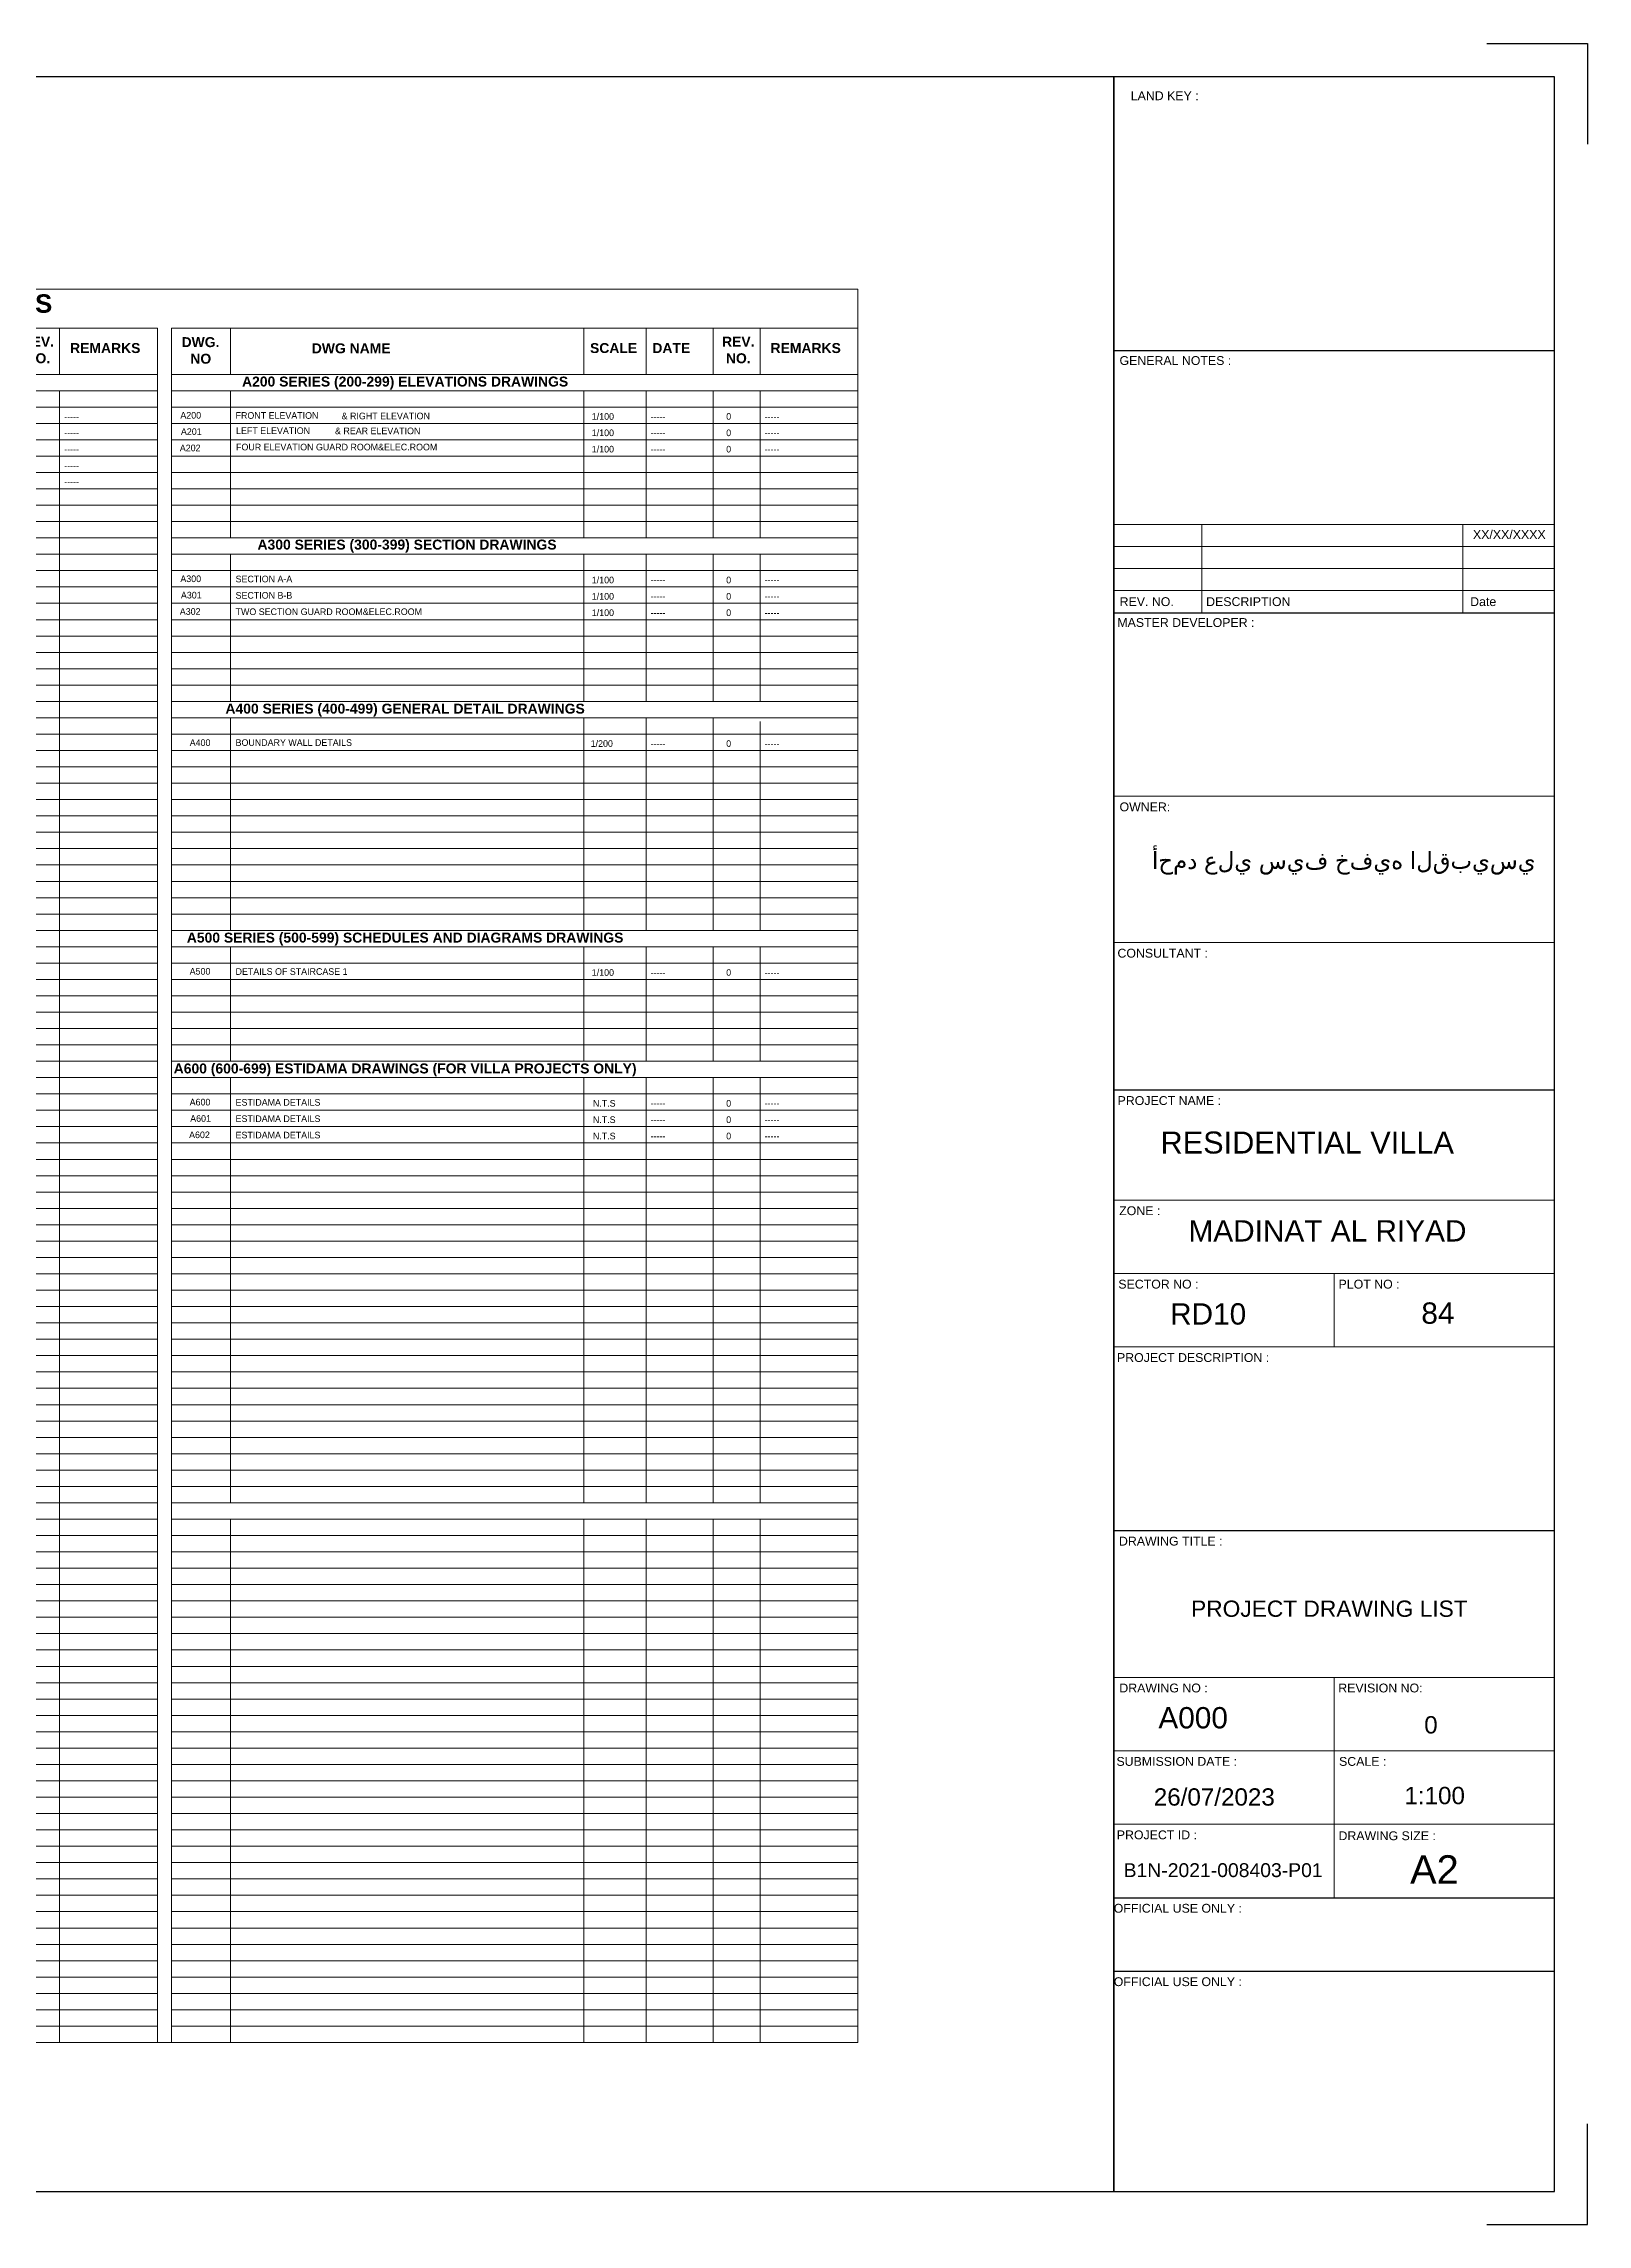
# Model space of a CAD drawing. Header units: millimetres. Extents: x -11627 to -10952, y 10244 to 10588.
# Drawn here: x -11577 to -11535.2, y 10529.4 to 10588.4 of the extents above; entities that cross this region are included whole.
import ezdxf
from ezdxf.enums import TextEntityAlignment as Align

# ---------------------------------------------------------------- set-up
doc = ezdxf.new("R2010")
doc.units = ezdxf.units.MM
doc.layers.get('0').update_dxf_attribs({"lineweight": 5})
for name, color, linetype, lineweight in [('BORDER A1', 7, 'Continuous', 100), ('IN LINE', 7, 'Continuous', 20), ('TEXT', 30, 'Continuous', 9), ('Title Block', 7, 'Continuous', 0)]:
    doc.layers.add(name, color=color, linetype=linetype, lineweight=lineweight)
doc.layers.add('INSERT TEXT', color=1, linetype='Continuous')
doc.styles.add('Arcan Template Sheet A1$0$banda$0$BANDA AD-0705$0$ZFP', font='')
doc.styles.add('ARIAL', font='arial.ttf')
doc.styles.get('Arcan Template Sheet A1$0$banda$0$BANDA AD-0705$0$ZFP').set_extended_font_data('Swis721 BT')

# ---------------------------------------------------------------- blocks, each defined once
blk = doc.blocks.new('A$C4A68759B')
at = {"layer": 'IN LINE'}
for p, q in [((570.43, 738.12), (570.43, 758.62)), ((645.97, 738.12), (645.97, 758.62)), ((802.43, 738.12), (802.43, 758.62)), ((829.99, 738.12), (829.99, 758.62)), ((859.61, 738.12), (859.61, 758.62)), ((880.37, 738.12), (880.37, 758.62)), ((570.43, 730.89), (570.43, 0)), ((645.97, 730.89), (645.97, 665.76)), ((802.43, 730.89), (802.43, 665.76)), ((829.99, 730.89), (829.99, 665.76)), ((859.61, 730.89), (859.61, 665.76)), ((880.37, 730.89), (880.37, 665.76)), ((645.97, 658.52), (645.97, 593.39)), ((802.43, 658.52), (802.43, 593.39)), ((829.99, 658.52), (829.99, 593.39)), ((859.61, 658.52), (859.61, 593.39)), ((880.37, 658.52), (880.37, 593.39)), ((645.97, 586.16), (645.97, 492.08)), ((802.43, 586.16), (802.43, 492.08)), ((829.99, 586.16), (829.99, 492.08)), ((859.61, 586.16), (859.61, 492.08)), ((880.37, 584.55), (880.37, 492.08)), ((645.97, 484.84), (645.97, 434.19)), ((802.43, 484.84), (802.43, 434.19)), ((829.99, 484.84), (829.99, 434.19)), ((859.61, 484.84), (859.61, 434.19)), ((880.37, 484.84), (880.37, 434.19)), ((645.97, 426.95), (645.97, 238.8)), ((802.43, 426.95), (802.43, 238.8)), ((829.99, 426.95), (829.99, 238.8)), ((859.61, 426.95), (859.61, 238.8)), ((880.37, 426.95), (880.37, 238.8)), ((645.97, 231.57), (645.97, 0)), ((802.43, 231.57), (802.43, 0)), ((829.99, 231.57), (829.99, 0)), ((859.61, 231.57), (859.61, 0)), ((880.37, 231.57), (880.37, 0))]:
    blk.add_line(p, q, dxfattribs=at)
for points in [[(923.63, 0), (0, 0), (0, 775.74), (923.63, 775.74)], [(309.94, 758.62), (613.69, 758.62), (613.69, 0), (309.94, 0)], [(309.94, 758.62), (613.69, 758.62), (613.69, 0), (309.94, 0)], [(619.88, 758.62), (923.63, 758.62), (923.63, 0), (619.88, 0)], [(619.88, 758.62), (923.63, 758.62), (923.63, 0), (619.88, 0)], [(309.94, 738.12), (613.69, 738.12), (613.69, 730.89), (309.94, 730.89)], [(619.88, 738.12), (923.63, 738.12), (923.63, 730.89), (619.88, 730.89)], [(309.94, 730.89), (613.69, 730.89), (613.69, 723.65), (309.94, 723.65)], [(619.88, 730.89), (923.63, 730.89), (923.63, 723.65), (619.88, 723.65)], [(309.94, 723.65), (613.69, 723.65), (613.69, 716.41), (309.94, 716.41)], [(309.94, 716.41), (613.69, 716.41), (613.69, 709.18), (309.94, 709.18)], [(619.88, 723.65), (923.63, 723.65), (923.63, 716.41), (619.88, 716.41)], [(619.88, 716.41), (923.63, 716.41), (923.63, 709.18), (619.88, 709.18)], [(309.94, 709.18), (613.69, 709.18), (613.69, 701.94), (309.94, 701.94)], [(619.88, 709.18), (923.63, 709.18), (923.63, 701.94), (619.88, 701.94)], [(309.94, 701.94), (613.69, 701.94), (613.69, 694.7), (309.94, 694.7)], [(619.88, 701.94), (923.63, 701.94), (923.63, 694.7), (619.88, 694.7)], [(309.94, 694.7), (613.69, 694.7), (613.69, 687.47), (309.94, 687.47)], [(309.94, 687.47), (613.69, 687.47), (613.69, 680.23), (309.94, 680.23)], [(619.88, 694.7), (923.63, 694.7), (923.63, 687.47), (619.88, 687.47)], [(619.88, 687.47), (923.63, 687.47), (923.63, 680.23), (619.88, 680.23)], [(309.94, 680.23), (613.69, 680.23), (613.69, 672.99), (309.94, 672.99)], [(619.88, 680.23), (923.63, 680.23), (923.63, 672.99), (619.88, 672.99)], [(309.94, 672.99), (613.69, 672.99), (613.69, 665.76), (309.94, 665.76)], [(619.88, 672.99), (923.63, 672.99), (923.63, 665.76), (619.88, 665.76)], [(309.94, 665.76), (613.69, 665.76), (613.69, 658.52), (309.94, 658.52)], [(309.94, 658.52), (613.69, 658.52), (613.69, 651.28), (309.94, 651.28)], [(619.88, 665.76), (923.63, 665.76), (923.63, 658.52), (619.88, 658.52)], [(619.88, 658.52), (923.63, 658.52), (923.63, 651.28), (619.88, 651.28)], [(309.94, 651.28), (613.69, 651.28), (613.69, 644.05), (309.94, 644.05)], [(619.88, 651.28), (923.63, 651.28), (923.63, 644.05), (619.88, 644.05)], [(309.94, 644.05), (613.69, 644.05), (613.69, 636.81), (309.94, 636.81)], [(619.88, 644.05), (923.63, 644.05), (923.63, 636.81), (619.88, 636.81)], [(309.94, 636.81), (613.69, 636.81), (613.69, 629.57), (309.94, 629.57)], [(309.94, 629.57), (613.69, 629.57), (613.69, 622.34), (309.94, 622.34)], [(619.88, 636.81), (923.63, 636.81), (923.63, 629.57), (619.88, 629.57)], [(619.88, 629.57), (923.63, 629.57), (923.63, 622.34), (619.88, 622.34)], [(309.94, 622.34), (613.69, 622.34), (613.69, 615.1), (309.94, 615.1)], [(619.88, 622.34), (923.63, 622.34), (923.63, 615.1), (619.88, 615.1)], [(309.94, 615.1), (613.69, 615.1), (613.69, 607.87), (309.94, 607.87)], [(619.88, 615.1), (923.63, 615.1), (923.63, 607.87), (619.88, 607.87)], [(309.94, 607.87), (613.69, 607.87), (613.69, 600.63), (309.94, 600.63)], [(619.88, 607.87), (923.63, 607.87), (923.63, 600.63), (619.88, 600.63)], [(619.88, 600.63), (923.63, 600.63), (923.63, 593.39), (619.88, 593.39)], [(309.94, 593.39), (613.69, 593.39), (613.69, 586.16), (309.94, 586.16)], [(619.88, 593.39), (923.63, 593.39), (923.63, 586.16), (619.88, 586.16)], [(309.94, 586.16), (613.69, 586.16), (613.69, 578.92), (309.94, 578.92)], [(619.88, 586.16), (923.63, 586.16), (923.63, 578.92), (619.88, 578.92)], [(309.94, 578.92), (613.69, 578.92), (613.69, 571.68), (309.94, 571.68)], [(309.94, 571.68), (613.69, 571.68), (613.69, 564.45), (309.94, 564.45)], [(619.88, 578.92), (923.63, 578.92), (923.63, 571.68), (619.88, 571.68)], [(309.94, 564.45), (613.69, 564.45), (613.69, 557.21), (309.94, 557.21)], [(619.88, 564.45), (923.63, 564.45), (923.63, 557.21), (619.88, 557.21)], [(309.94, 557.21), (613.69, 557.21), (613.69, 549.97), (309.94, 549.97)], [(619.88, 557.21), (923.63, 557.21), (923.63, 549.97), (619.88, 549.97)], [(309.94, 549.97), (613.69, 549.97), (613.69, 542.74), (309.94, 542.74)], [(309.94, 542.74), (613.69, 542.74), (613.69, 535.5), (309.94, 535.5)], [(619.88, 542.74), (923.63, 542.74), (923.63, 535.5), (619.88, 535.5)], [(309.94, 535.5), (613.69, 535.5), (613.69, 528.26), (309.94, 528.26)], [(619.88, 535.5), (923.63, 535.5), (923.63, 528.26), (619.88, 528.26)], [(309.94, 528.26), (613.69, 528.26), (613.69, 521.03), (309.94, 521.03)], [(619.88, 528.26), (923.63, 528.26), (923.63, 521.03), (619.88, 521.03)], [(309.94, 521.03), (613.69, 521.03), (613.69, 513.79), (309.94, 513.79)], [(309.94, 513.79), (613.69, 513.79), (613.69, 506.55), (309.94, 506.55)], [(619.88, 521.03), (923.63, 521.03), (923.63, 513.79), (619.88, 513.79)], [(619.88, 521.03), (923.63, 521.03), (923.63, 513.79), (619.88, 513.79)], [(619.88, 521.03), (923.63, 521.03), (923.63, 513.79), (619.88, 513.79)], [(619.88, 513.79), (923.63, 513.79), (923.63, 506.55), (619.88, 506.55)], [(619.88, 513.79), (923.63, 513.79), (923.63, 506.55), (619.88, 506.55)], [(309.94, 506.55), (613.69, 506.55), (613.69, 499.32), (309.94, 499.32)], [(619.88, 506.55), (923.63, 506.55), (923.63, 499.32), (619.88, 499.32)], [(309.94, 499.32), (613.69, 499.32), (613.69, 492.08), (309.94, 492.08)], [(619.88, 499.32), (923.63, 499.32), (923.63, 492.08), (619.88, 492.08)], [(309.94, 492.08), (613.69, 492.08), (613.69, 484.84), (309.94, 484.84)], [(309.94, 484.84), (613.69, 484.84), (613.69, 477.61), (309.94, 477.61)], [(619.88, 492.08), (923.63, 492.08), (923.63, 484.84), (619.88, 484.84)], [(619.88, 484.84), (923.63, 484.84), (923.63, 477.61), (619.88, 477.61)], [(309.94, 477.61), (613.69, 477.61), (613.69, 470.37), (309.94, 470.37)], [(619.88, 477.61), (923.63, 477.61), (923.63, 470.37), (619.88, 470.37)], [(309.94, 470.37), (613.69, 470.37), (613.69, 463.14), (309.94, 463.14)], [(619.88, 470.37), (923.63, 470.37), (923.63, 463.14), (619.88, 463.14)], [(309.94, 463.14), (613.69, 463.14), (613.69, 455.9), (309.94, 455.9)], [(309.94, 455.9), (613.69, 455.9), (613.69, 448.66), (309.94, 448.66)], [(619.88, 463.14), (923.63, 463.14), (923.63, 455.9), (619.88, 455.9)], [(619.88, 455.9), (923.63, 455.9), (923.63, 448.66), (619.88, 448.66)], [(309.94, 448.66), (613.69, 448.66), (613.69, 441.43), (309.94, 441.43)], [(619.88, 448.66), (923.63, 448.66), (923.63, 441.43), (619.88, 441.43)], [(309.94, 441.43), (613.69, 441.43), (613.69, 434.19), (309.94, 434.19)], [(619.88, 441.43), (923.63, 441.43), (923.63, 434.19), (619.88, 434.19)], [(309.94, 434.19), (613.69, 434.19), (613.69, 426.95), (309.94, 426.95)], [(309.94, 426.95), (613.69, 426.95), (613.69, 419.72), (309.94, 419.72)], [(619.88, 434.19), (923.63, 434.19), (923.63, 426.95), (619.88, 426.95)], [(619.88, 434.19), (923.63, 434.19), (923.63, 426.95), (619.88, 426.95)], [(619.88, 426.95), (923.63, 426.95), (923.63, 419.72), (619.88, 419.72)], [(619.88, 426.95), (923.63, 426.95), (923.63, 419.72), (619.88, 419.72)], [(309.94, 419.72), (613.69, 419.72), (613.69, 412.48), (309.94, 412.48)], [(619.88, 419.72), (923.63, 419.72), (923.63, 412.48), (619.88, 412.48)], [(619.88, 419.72), (923.63, 419.72), (923.63, 412.48), (619.88, 412.48)], [(309.94, 412.48), (613.69, 412.48), (613.69, 405.24), (309.94, 405.24)], [(619.88, 412.48), (923.63, 412.48), (923.63, 405.24), (619.88, 405.24)], [(619.88, 412.48), (923.63, 412.48), (923.63, 405.24), (619.88, 405.24)], [(309.94, 405.24), (613.69, 405.24), (613.69, 398.01), (309.94, 398.01)], [(309.94, 398.01), (613.69, 398.01), (613.69, 390.77), (309.94, 390.77)], [(619.88, 405.24), (923.63, 405.24), (923.63, 398.01), (619.88, 398.01)], [(619.88, 405.24), (923.63, 405.24), (923.63, 398.01), (619.88, 398.01)], [(619.88, 398.01), (923.63, 398.01), (923.63, 390.77), (619.88, 390.77)], [(619.88, 398.01), (923.63, 398.01), (923.63, 390.77), (619.88, 390.77)], [(309.94, 390.77), (613.69, 390.77), (613.69, 383.53), (309.94, 383.53)], [(619.88, 390.77), (923.63, 390.77), (923.63, 383.53), (619.88, 383.53)], [(619.88, 390.77), (923.63, 390.77), (923.63, 383.53), (619.88, 383.53)], [(309.94, 383.53), (613.69, 383.53), (613.69, 376.3), (309.94, 376.3)], [(619.88, 383.53), (923.63, 383.53), (923.63, 376.3), (619.88, 376.3)], [(309.94, 376.3), (613.69, 376.3), (613.69, 369.06), (309.94, 369.06)], [(309.94, 369.06), (613.69, 369.06), (613.69, 361.82), (309.94, 361.82)], [(619.88, 376.3), (923.63, 376.3), (923.63, 369.06), (619.88, 369.06)], [(619.88, 369.06), (923.63, 369.06), (923.63, 361.82), (619.88, 361.82)], [(309.94, 361.82), (613.69, 361.82), (613.69, 354.59), (309.94, 354.59)], [(619.88, 361.82), (923.63, 361.82), (923.63, 354.59), (619.88, 354.59)], [(309.94, 354.59), (613.69, 354.59), (613.69, 347.35), (309.94, 347.35)], [(619.88, 354.59), (923.63, 354.59), (923.63, 347.35), (619.88, 347.35)], [(309.94, 347.35), (613.69, 347.35), (613.69, 340.12), (309.94, 340.12)], [(309.94, 340.12), (613.69, 340.12), (613.69, 332.88), (309.94, 332.88)], [(619.88, 347.35), (923.63, 347.35), (923.63, 340.12), (619.88, 340.12)], [(619.88, 340.12), (923.63, 340.12), (923.63, 332.88), (619.88, 332.88)], [(309.94, 332.88), (613.69, 332.88), (613.69, 325.64), (309.94, 325.64)], [(619.88, 332.88), (923.63, 332.88), (923.63, 325.64), (619.88, 325.64)], [(309.94, 325.64), (613.69, 325.64), (613.69, 318.41), (309.94, 318.41)], [(619.88, 325.64), (923.63, 325.64), (923.63, 318.41), (619.88, 318.41)], [(309.94, 318.41), (613.69, 318.41), (613.69, 311.17), (309.94, 311.17)], [(309.94, 311.17), (613.69, 311.17), (613.69, 303.93), (309.94, 303.93)], [(619.88, 318.41), (923.63, 318.41), (923.63, 311.17), (619.88, 311.17)], [(619.88, 311.17), (923.63, 311.17), (923.63, 303.93), (619.88, 303.93)], [(309.94, 303.93), (613.69, 303.93), (613.69, 296.7), (309.94, 296.7)], [(619.88, 303.93), (923.63, 303.93), (923.63, 296.7), (619.88, 296.7)], [(309.94, 296.7), (613.69, 296.7), (613.69, 289.46), (309.94, 289.46)], [(619.88, 296.7), (923.63, 296.7), (923.63, 289.46), (619.88, 289.46)], [(309.94, 289.46), (613.69, 289.46), (613.69, 282.22), (309.94, 282.22)], [(309.94, 282.22), (613.69, 282.22), (613.69, 274.99), (309.94, 274.99)], [(619.88, 289.46), (923.63, 289.46), (923.63, 282.22), (619.88, 282.22)], [(619.88, 282.22), (923.63, 282.22), (923.63, 274.99), (619.88, 274.99)], [(309.94, 274.99), (613.69, 274.99), (613.69, 267.75), (309.94, 267.75)], [(619.88, 274.99), (923.63, 274.99), (923.63, 267.75), (619.88, 267.75)], [(309.94, 267.75), (613.69, 267.75), (613.69, 260.51), (309.94, 260.51)], [(619.88, 267.75), (923.63, 267.75), (923.63, 260.51), (619.88, 260.51)], [(309.94, 260.51), (613.69, 260.51), (613.69, 253.28), (309.94, 253.28)], [(309.94, 253.28), (613.69, 253.28), (613.69, 246.04), (309.94, 246.04)], [(619.88, 260.51), (923.63, 260.51), (923.63, 253.28), (619.88, 253.28)], [(619.88, 253.28), (923.63, 253.28), (923.63, 246.04), (619.88, 246.04)], [(309.94, 246.04), (613.69, 246.04), (613.69, 238.8), (309.94, 238.8)], [(619.88, 246.04), (923.63, 246.04), (923.63, 238.8), (619.88, 238.8)], [(309.94, 238.8), (613.69, 238.8), (613.69, 231.57), (309.94, 231.57)], [(619.88, 238.8), (923.63, 238.8), (923.63, 231.57), (619.88, 231.57)], [(309.94, 231.57), (613.69, 231.57), (613.69, 224.33), (309.94, 224.33)], [(309.94, 224.33), (613.69, 224.33), (613.69, 217.09), (309.94, 217.09)], [(619.88, 231.57), (923.63, 231.57), (923.63, 224.33), (619.88, 224.33)], [(619.88, 224.33), (923.63, 224.33), (923.63, 217.09), (619.88, 217.09)], [(309.94, 217.09), (613.69, 217.09), (613.69, 209.86), (309.94, 209.86)], [(619.88, 217.09), (923.63, 217.09), (923.63, 209.86), (619.88, 209.86)], [(309.94, 209.86), (613.69, 209.86), (613.69, 202.62), (309.94, 202.62)], [(619.88, 209.86), (923.63, 209.86), (923.63, 202.62), (619.88, 202.62)], [(309.94, 202.62), (613.69, 202.62), (613.69, 195.39), (309.94, 195.39)], [(309.94, 195.39), (613.69, 195.39), (613.69, 188.15), (309.94, 188.15)], [(619.88, 202.62), (923.63, 202.62), (923.63, 195.39), (619.88, 195.39)], [(619.88, 195.39), (923.63, 195.39), (923.63, 188.15), (619.88, 188.15)], [(309.94, 188.15), (613.69, 188.15), (613.69, 180.91), (309.94, 180.91)], [(619.88, 188.15), (923.63, 188.15), (923.63, 180.91), (619.88, 180.91)], [(309.94, 180.91), (613.69, 180.91), (613.69, 173.68), (309.94, 173.68)], [(619.88, 180.91), (923.63, 180.91), (923.63, 173.68), (619.88, 173.68)], [(309.94, 173.68), (613.69, 173.68), (613.69, 166.44), (309.94, 166.44)], [(309.94, 166.44), (613.69, 166.44), (613.69, 159.2), (309.94, 159.2)], [(619.88, 173.68), (923.63, 173.68), (923.63, 166.44), (619.88, 166.44)], [(619.88, 166.44), (923.63, 166.44), (923.63, 159.2), (619.88, 159.2)], [(309.94, 159.2), (613.69, 159.2), (613.69, 151.97), (309.94, 151.97)], [(619.88, 159.2), (923.63, 159.2), (923.63, 151.97), (619.88, 151.97)], [(309.94, 151.97), (613.69, 151.97), (613.69, 144.73), (309.94, 144.73)], [(619.88, 151.97), (923.63, 151.97), (923.63, 144.73), (619.88, 144.73)], [(309.94, 144.73), (613.69, 144.73), (613.69, 137.49), (309.94, 137.49)], [(309.94, 137.49), (613.69, 137.49), (613.69, 130.26), (309.94, 130.26)], [(619.88, 144.73), (923.63, 144.73), (923.63, 137.49), (619.88, 137.49)], [(619.88, 137.49), (923.63, 137.49), (923.63, 130.26), (619.88, 130.26)], [(309.94, 130.26), (613.69, 130.26), (613.69, 123.02), (309.94, 123.02)], [(619.88, 130.26), (923.63, 130.26), (923.63, 123.02), (619.88, 123.02)], [(309.94, 123.02), (613.69, 123.02), (613.69, 115.78), (309.94, 115.78)], [(619.88, 123.02), (923.63, 123.02), (923.63, 115.78), (619.88, 115.78)], [(309.94, 115.78), (613.69, 115.78), (613.69, 108.55), (309.94, 108.55)], [(309.94, 108.55), (613.69, 108.55), (613.69, 101.31), (309.94, 101.31)], [(619.88, 115.78), (923.63, 115.78), (923.63, 108.55), (619.88, 108.55)], [(619.88, 108.55), (923.63, 108.55), (923.63, 101.31), (619.88, 101.31)], [(309.94, 101.31), (613.69, 101.31), (613.69, 94.07), (309.94, 94.07)], [(619.88, 101.31), (923.63, 101.31), (923.63, 94.07), (619.88, 94.07)], [(309.94, 94.07), (613.69, 94.07), (613.69, 86.84), (309.94, 86.84)], [(619.88, 94.07), (923.63, 94.07), (923.63, 86.84), (619.88, 86.84)], [(309.94, 86.84), (613.69, 86.84), (613.69, 79.6), (309.94, 79.6)], [(309.94, 79.6), (613.69, 79.6), (613.69, 72.36), (309.94, 72.36)], [(619.88, 86.84), (923.63, 86.84), (923.63, 79.6), (619.88, 79.6)], [(619.88, 79.6), (923.63, 79.6), (923.63, 72.36), (619.88, 72.36)], [(309.94, 72.36), (613.69, 72.36), (613.69, 65.13), (309.94, 65.13)], [(619.88, 72.36), (923.63, 72.36), (923.63, 65.13), (619.88, 65.13)], [(309.94, 65.13), (613.69, 65.13), (613.69, 57.89), (309.94, 57.89)], [(619.88, 65.13), (923.63, 65.13), (923.63, 57.89), (619.88, 57.89)], [(309.94, 57.89), (613.69, 57.89), (613.69, 50.66), (309.94, 50.66)], [(309.94, 50.66), (613.69, 50.66), (613.69, 43.42), (309.94, 43.42)], [(619.88, 57.89), (923.63, 57.89), (923.63, 50.66), (619.88, 50.66)], [(619.88, 50.66), (923.63, 50.66), (923.63, 43.42), (619.88, 43.42)], [(619.88, 50.66), (923.63, 50.66), (923.63, 43.42), (619.88, 43.42)], [(309.94, 43.42), (613.69, 43.42), (613.69, 36.18), (309.94, 36.18)], [(619.88, 43.42), (923.63, 43.42), (923.63, 36.18), (619.88, 36.18)], [(309.94, 36.18), (613.69, 36.18), (613.69, 28.95), (309.94, 28.95)], [(619.88, 36.18), (923.63, 36.18), (923.63, 28.95), (619.88, 28.95)], [(309.94, 28.95), (613.69, 28.95), (613.69, 21.71), (309.94, 21.71)], [(309.94, 21.71), (613.69, 21.71), (613.69, 14.47), (309.94, 14.47)], [(619.88, 28.95), (923.63, 28.95), (923.63, 21.71), (619.88, 21.71)], [(619.88, 21.71), (923.63, 21.71), (923.63, 14.47), (619.88, 14.47)], [(309.94, 14.47), (613.69, 14.47), (613.69, 7.24), (309.94, 7.24)], [(619.88, 14.47), (923.63, 14.47), (923.63, 7.24), (619.88, 7.24)], [(309.94, 7.24), (613.69, 7.24), (613.69, 0), (309.94, 0)], [(619.88, 7.24), (923.63, 7.24), (923.63, 0), (619.88, 0)]]:
    blk.add_lwpolyline(points, close=True, dxfattribs=at)
at = {"layer": 'INSERT TEXT', "char_height": 2.9371, "attachment_point": 1}
for s, insert in [('\\pi1.99324;-----', (570.44, 720.96)), ('\\pi3.46177;1/100', (802.44, 720.96)), ('\\pi1.99324;-----', (830, 720.96)), ('\\pi8.11213;0', (857.27, 720.96)), ('\\pi1.99324;-----', (880.39, 720.96)), ('\\pi1.99324;-----', (570.44, 713.72)), ('\\pi1.99324;-----', (570.44, 706.49)), ('\\pi3.46177;1/100', (802.44, 713.72)), ('\\pi3.46177;1/100', (802.44, 706.49)), ('\\pi1.99324;-----', (830, 713.72)), ('\\pi1.99324;-----', (830, 706.49)), ('\\pi8.11213;0', (857.27, 713.72)), ('\\pi8.11213;0', (857.27, 706.49)), ('\\pi1.99324;-----', (880.39, 713.72)), ('\\pi1.99324;-----', (880.39, 706.49)), ('\\pi1.99324;-----', (570.44, 699.25)), ('\\pi1.99324;-----', (570.44, 692.01)), ('\\pi3.46177;1/100', (802.44, 648.59)), ('\\pi1.99324;-----', (830, 648.59)), ('\\pi8.11213;0', (857.27, 648.59)), ('\\pi1.99324;-----', (880.39, 648.59)), ('\\pi3.46177;1/100', (802.44, 641.36)), ('\\pi1.99324;-----', (830, 641.36)), ('\\pi8.11213;0', (857.27, 641.36)), ('\\pi1.99324;-----', (880.39, 641.36)), ('\\pi3.46177;1/100', (802.44, 634.12)), ('\\pi1.99324;-----', (830, 634.12)), ('\\pi8.11213;0', (857.27, 634.12)), ('\\pi1.99324;-----', (880.39, 634.12)), ('\\pi2.97226;1/200', (802.44, 576.23)), ('\\pi1.99324;-----', (830, 576.23)), ('\\pi8.11213;0', (857.27, 576.23)), ('\\pi1.99324;-----', (880.39, 576.23)), ('\\pi3.46177;1/100', (802.44, 474.92)), ('\\pi1.99324;-----', (830, 474.92)), ('\\pi8.11213;0', (857.27, 474.92)), ('\\pi1.99324;-----', (880.39, 474.92)), ('\\pi3.95129;N.T.S', (802.44, 417.03)), ('\\pi1.99324;-----', (830, 417.03)), ('\\pi8.11213;0', (857.27, 417.03)), ('\\pi1.99324;-----', (880.39, 417.03)), ('\\pi3.95129;N.T.S', (802.44, 409.79)), ('\\pi1.99324;-----', (830, 409.79)), ('\\pi8.11213;0', (857.27, 409.79)), ('\\pi1.99324;-----', (880.39, 409.79)), ('\\pi3.95129;N.T.S', (802.44, 402.55)), ('\\pi1.99324;-----', (830, 402.55)), ('\\pi8.11213;0', (857.27, 402.55)), ('\\pi1.99324;-----', (880.39, 402.55))]:
    blk.add_mtext_dynamic_manual_height_columns(s, width=17.6928, gutter_width=12.5, heights=[0], dxfattribs=dict(at, insert=insert))
at = {"layer": 'TEXT', "color": 0, "insert": (461.81, 769.4), "char_height": 8.1546, "width": 981.6337, "attachment_point": 5, "style": 'ARIAL'}
blk.add_mtext('{\\fArial|b1|i0|c0|p34;LIST OF ARCHITECTURAL DRAWINGS}', dxfattribs=at)
at = {"layer": 'TEXT', "attachment_point": 1}
for s, width, insert, char_height in [('\\pi-5.5042;{\\fArial|b1|i0|c0|p34;REV\\fArial|b1|i0|c178|p34;.\\P\\pi-3.78974;\\fArial|b1|i0|c0|p34;NO\\fArial|b1|i0|c178|p34;.}', 2.9056, (559.1, 754.79), 4.4056), ('\\pi0.42264;{\\fArial|b1|i0|c0|p34;DWG\\fArial|b1|i0|c178|p34;.\\P\\pi4.31135;\\fArial|b1|i0|c0|p34;NO}', 17.1514, (623.96, 754.58), 4.4056), ('\\pi-5.5042;{\\fArial|b1|i0|c0|p34;REV\\fArial|b1|i0|c178|p34;.\\P\\pi-3.78974;\\fArial|b1|i0|c0|p34;NO\\fArial|b1|i0|c178|p34;.}', 2.9056, (869.04, 754.79), 4.4056), ('\\pi-1.04199;{\\fArial|b1|i0|c0|p34;REMARKS}', 28.2804, (576.1, 751.96), 4.4056), ('\\pi36.10384;{\\fArial|b1|i0|c0|p34;\\C0;DWG NAME}', 106.3286, (645.9, 751.85), 4.4056), ('\\pi-1.55317;{\\fArial|b1|i0|c0|p34;SCALE}', 17.2237, (806.67, 751.96), 4.4056), ('\\pi1.36158;{\\fArial|b1|i0|c0|p34;DATE}', 18.7258, (831.34, 751.96), 4.4056), ('\\pi-1.04199;{\\fArial|b1|i0|c0|p34;REMARKS}', 28.2804, (886.04, 751.96), 4.4056), ('\\pi31.05041;{\\fArial|b1|i0|c0|p34;A\\fArial|b1|i0|c178|p34;2\\fArial|b1|i0|c0|p34;00\\fArial|b1|i0|c178|p34; \\fArial|b1|i0|c0|p34;SERIES\\fArial|b1|i0|c178|p34; (200-299)\\fArial|b1|i0|c0|p34; ELEVATIONS DRAWINGS}', 206.1304, (620.09, 737.14), 4.4056), ('\\pi3.95129;A200', 17.6928, (619.9, 721.49), 2.9371), ('\\pi4.19604;A201', 17.6928, (619.9, 714.26), 2.9371), ('FRONT ELEVATION', 74.5285, (648.28, 721.39), 2.9371), ('LEFT ELEVATION', 74.5285, (648.49, 714.66), 2.9371), ('& REAR ELEVATION', 74.5285, (692.29, 714.57), 2.9371), ('& RIGHT ELEVATION', 74.5285, (695.22, 721.17), 2.9371), ('\\pi3.70653;A202', 17.6928, (619.9, 707.02), 2.9371), ('FOUR ELEVATION GUARD ROOM&ELEC.ROOM ', 110.1528, (648.49, 707.42), 2.9371), ('\\pi36.18027;{\\fArial|b1|i0|c0|p34; A300\\fArial|b1|i0|c178|p34; \\fArial|b1|i0|c0|p34;SERIES \\fArial|b1|i0|c178|p34;(300-399)\\fArial|b1|i0|c0|p34; SECTION DRAWINGS}', 206.1304, (620.09, 665), 4.4056), ('\\pi3.95129;A300', 17.6928, (619.9, 649.13), 2.9371), ('SECTION A-A', 74.5285, (648.28, 649.03), 2.9371), ('\\pi4.19604;A301', 17.6928, (619.9, 641.89), 2.9371), ('SECTION B-B', 74.5285, (648.28, 641.79), 2.9371), ('\\pi3.70653;A302', 17.6928, (619.9, 634.66), 2.9371), ('TWO SECTION GUARD ROOM&ELEC.ROOM ', 100.5261, (648.28, 634.55), 2.9371), ('\\pi23.70123;{\\fArial|b1|i0|c0|p34;A400\\fArial|b1|i0|c178|p34; \\fArial|b1|i0|c0|p34;SERIES\\fArial|b1|i0|c178|p34; (400-499)\\fArial|b1|i0|c0|p34; GENERAL DETAIL DRAWINGS}', 206.1304, (620.09, 592.41), 4.4056), ('\\pi3.95129;A400', 17.6928, (624.05, 576.62), 2.9371), ('BOUNDARY WALL DETAILS', 74.5285, (648.28, 576.66), 2.9371), ('\\pi6.60322;{\\fArial|b1|i0|c0|p34;A500 SERIES\\fArial|b1|i0|c178|p34; (500-599)\\fArial|b1|i0|c0|p34; SCHEDULES AND DIAGRAMS DRAWINGS}', 206.1304, (620.09, 491.1), 4.4056), ('\\pi3.95129;A500', 17.6928, (624.01, 475.45), 2.9371), ('DETAILS OF STAIRCASE 1', 74.5285, (648.28, 475.35), 2.9371), ('\\pi0.80471;{\\fArial|b1|i0|c0|p34;A600 (600-699) ESTIDAMA DRAWINGS (FOR VILLA PROJECTS ONLY)}', 206.1304, (620.09, 433.2), 4.4056), ('\\pi3.95129;A600', 17.6928, (624.01, 417.56), 2.9371), ('ESTIDAMA DETAILS', 74.5285, (648.28, 417.46), 2.9371), ('\\pi4.19604;A601', 17.6928, (624.01, 410.33), 2.9371), ('ESTIDAMA DETAILS', 74.5285, (648.28, 410.22), 2.9371), ('\\pi3.70653;A602', 17.6928, (624.01, 403.09), 2.9371), ('ESTIDAMA DETAILS', 74.5285, (648.28, 402.98), 2.9371)]:
    blk.add_mtext_dynamic_manual_height_columns(s, width=width, gutter_width=12.5, heights=[0], dxfattribs=dict(at, insert=insert, char_height=char_height))
blk = doc.blocks.new('ADM FRAME-A2')
at = {"layer": 'BORDER A1', "lineweight": 30}
blk.add_line((-11.557, 35.958), (-3.539, 35.958), dxfattribs=at)
at = {"layer": 'BORDER A1', "lineweight": 25}
for p, q in [((-11.557, 31.188), (-3.542, 31.188)), ((-11.557, 22.502), (-3.539, 22.502)), ((-11.557, 14.484), (-3.539, 14.484)), ((-11.557, 7.802), (-3.539, 7.802)), ((-11.557, 7.802), (-3.539, 7.802)), ((-11.557, 6.466), (-3.539, 6.466))]:
    blk.add_line(p, q, dxfattribs=at)
for points in [[(-4.771, 41.545), (-2.938, 41.545), (-2.938, 39.712)], [(-4.771, 1.856), (-2.938, 1.856), (-2.938, 3.689)]]:
    blk.add_lwpolyline(points, dxfattribs=at)
for points in [[(-58.529, 2.457), (-11.557, 2.457), (-11.557, 40.943), (-58.529, 40.943)], [(-3.539, 2.457), (-3.539, 40.943), (-11.557, 40.943), (-11.557, 2.457)]]:
    blk.add_lwpolyline(points, close=True, dxfattribs=at)
at = {"layer": 'IN LINE'}
for p, q in [((-3.542, 32.796), (-11.557, 32.796)), ((-9.953, 31.188), (-9.953, 32.796)), ((-5.207, 31.188), (-5.207, 32.796)), ((-3.542, 32.394), (-11.557, 32.394)), ((-3.542, 31.992), (-11.557, 31.992)), ((-3.542, 31.59), (-11.557, 31.59)), ((-3.539, 27.847), (-11.557, 27.847)), ((-11.557, 25.185), (-3.539, 25.185)), ((-11.557, 20.497), (-3.539, 20.497)), ((-11.557, 19.161), (-3.539, 19.161)), ((-7.548, 19.161), (-7.548, 17.825)), ((-11.557, 17.825), (-3.539, 17.825)), ((-11.557, 11.811), (-3.539, 11.811)), ((-7.548, 11.811), (-7.548, 7.802)), ((-11.557, 10.475), (-3.539, 10.475)), ((-11.557, 9.139), (-3.539, 9.139))]:
    blk.add_line(p, q, dxfattribs=at)
at = {"layer": 'BORDER A1', "lineweight": 0, "style": 'Arcan Template Sheet A1$0$banda$0$BANDA AD-0705$0$ZFP'}
blk.add_text('LAND KEY :', height=0.1608, dxfattribs=at).set_placement((-10.631, 40.596), align=Align.MIDDLE_CENTER)
at = {"layer": 'INSERT TEXT', "style": 'Arcan Template Sheet A1$0$banda$0$BANDA AD-0705$0$ZFP'}
for s, height, p in [('XX/XX/XXXX', 0.1608, (-4.359, 32.611)), ('RESIDENTIAL VILLA', 0.4, (-8.037, 21.545)), ('0', 0.315, (-5.785, 10.948)), ('26/07/2023', 0.3151, (-9.728, 9.635)), ('1:100', 0.3151, (-5.717, 9.661)), ('A2', 0.5184, (-5.722, 8.315))]:
    blk.add_text(s, height=height, dxfattribs=at).set_placement(p, align=Align.MIDDLE_CENTER)
for s, height, p in [('MADINAT AL RIYAD', 0.388, (-10.198, 19.744)), ('RD10', 0.388, (-10.533, 18.232)), ('84', 0.388, (-5.96, 18.247)), ('B1N-2021-008403-P01', 0.25208, (-11.378, 8.177))]:
    blk.add_text(s, height=height, dxfattribs=at).set_placement(p)
at = {"layer": 'INSERT TEXT', "insert": (-7.371, 26.84), "char_height": 0.3151, "width": 7.01945, "attachment_point": 2, "style": 'Arcan Template Sheet A1$0$banda$0$BANDA AD-0705$0$ZFP'}
blk.add_mtext('{\\fArial|b0|i0|c178|p34;أحمد علي سيف خفيه القبيسي}', dxfattribs=at)
at = {"layer": 'TEXT', "style": 'Arcan Template Sheet A1$0$banda$0$BANDA AD-0705$0$ZFP'}
for s, height, p in [('GENERAL NOTES :', 0.16076, (-10.436, 35.777)), ('REV. NO.', 0.1608, (-10.958, 31.389)), ('DESCRIPTION', 0.16076, (-9.109, 31.389)), ('Date', 0.1608, (-4.834, 31.389)), ('MASTER DEVELOPER :', 0.16076, (-10.245, 31.009)), ('OWNER:', 0.1608, (-10.991, 27.654)), ('CONSULTANT :', 0.16076, (-10.667, 24.991)), ('PROJECT NAME :', 0.16076, (-10.546, 22.309)), ('ZONE :', 0.1608, (-11.085, 20.304)), ('SECTOR NO :', 0.16076, (-10.745, 18.968)), ('PLOT NO :', 0.1608, (-6.911, 18.968)), ('PROJECT DESCRIPTION :', 0.16076, (-10.114, 17.632)), ('DRAWING TITLE :', 0.16076, (-10.521, 14.291)), ('DRAWING NO :', 0.16076, (-10.652, 11.618)), ('REVISION NO:', 0.16076, (-6.705, 11.618)), ('SUBMISSION DATE :', 0.16076, (-10.411, 10.282)), ('SCALE :', 0.1608, (-7.027, 10.282)), ('PROJECT ID :', 0.16076, (-10.773, 8.945)), ('DRAWING SIZE :', 0.16076, (-6.582, 8.929)), ('OFFICIAL USE ONLY :', 0.16076, (-10.392, 7.609)), ('OFFICIAL USE ONLY :', 0.16076, (-10.392, 6.273))]:
    blk.add_text(s, height=height, dxfattribs=at).set_placement(p, align=Align.MIDDLE_CENTER)

msp = doc.modelspace()

# ---------------------------------------------------------------- block references
at = {"xscale": 0.06110329174115915, "yscale": 0.06110329174115915, "zscale": 0.06110329174115915}
msp.add_blockref('A$C4A68759B', (-11611.385, 10534.324), dxfattribs=at)
at = {"layer": 'Title Block', "xscale": 1.485590213708992, "yscale": 1.485590213708992, "zscale": 1.485590213708992}
msp.add_blockref('ADM FRAME-A2', (-11530.859, 10526.649), dxfattribs=at)

# ---------------------------------------------------------------- texts
at = {"layer": 'INSERT TEXT', "style": 'Arcan Template Sheet A1$0$banda$0$BANDA AD-0705$0$ZFP'}
msp.add_text('PROJECT DRAWING LIST', height=0.44, dxfattribs=at).set_placement((-11542.2, 10546.053), align=Align.MIDDLE_CENTER)
msp.add_text('A000', height=0.5764, dxfattribs=at).set_placement((-11546.823, 10542.816))

doc.saveas('drawing.dxf')
